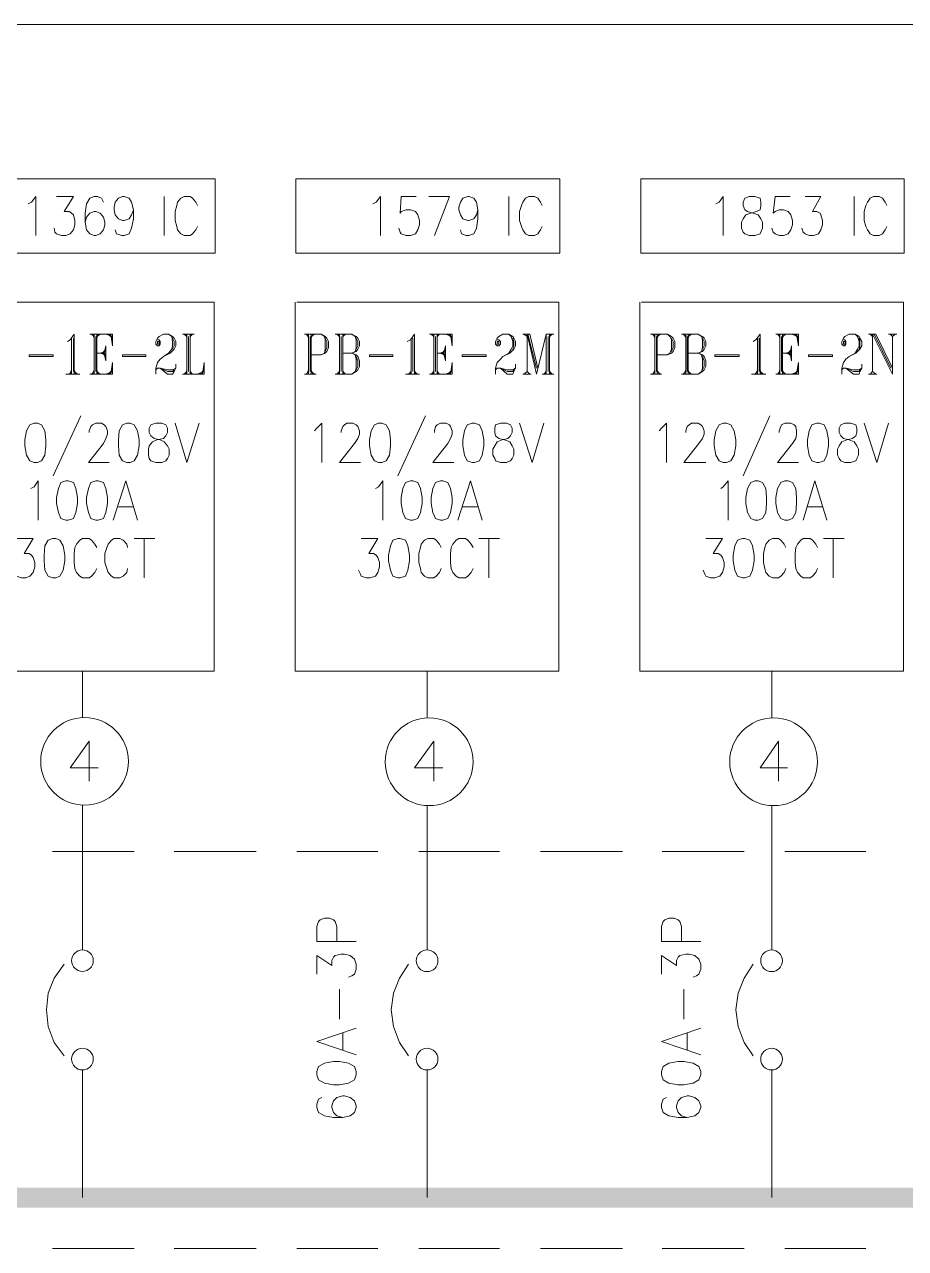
# Model space of a CAD drawing. Header units: inches. Extents: x 0.9 to 46, y 0.8 to 32.4.
# Drawn here: x 36.082 to 37.842, y 10.31 to 12.755 of the extents above; entities that cross this region are included whole.
import ezdxf

# ---------------------------------------------------------------- set-up
doc = ezdxf.new("R2010")
doc.units = ezdxf.units.IN
doc.header["$MEASUREMENT"] = 0
doc.layers.add('PDF_Geometry', color=7, linetype='Continuous')
doc.layers.add('PDF_Solid Fills', color=7, linetype='Continuous')

msp = doc.modelspace()

# ---------------------------------------------------------------- linework, layer by layer
at = {"layer": 'PDF_Geometry', "color": 8, "lineweight": 20, "true_color": 0x808080}
msp.add_lwpolyline([(41.7374, 12.7548), (2.7, 12.7548)], dxfattribs=at)
at = {"layer": 'PDF_Geometry', "lineweight": 9}
for points in [[(35.936, 12.4464), (36.4628, 12.4464), (36.4628, 12.2981), (35.936, 12.2981)], [(36.6242, 12.4464), (37.151, 12.4464), (37.151, 12.2981), (36.6242, 12.2981)], [(37.3128, 12.4464), (37.8392, 12.4464), (37.8392, 12.2981), (37.3128, 12.2981)], [(37.5294, 12.4114), (37.5211, 12.4081), (37.5176, 12.3998), (37.5176, 12.3931), (37.5211, 12.3848), (37.5259, 12.3815), (37.5377, 12.3781), (37.5476, 12.3748), (37.5527, 12.3664), (37.5559, 12.3598), (37.5559, 12.3481), (37.5527, 12.3398), (37.5511, 12.3364), (37.5409, 12.3331), (37.5294, 12.3331), (37.5211, 12.3364), (37.5176, 12.3398), (37.5144, 12.3481), (37.5144, 12.3598), (37.5176, 12.3664), (37.5227, 12.3748), (37.5326, 12.3781), (37.5444, 12.3815), (37.5511, 12.3848), (37.5527, 12.3931), (37.5527, 12.3998), (37.5511, 12.4081), (37.5409, 12.4114)], [(36.2442, 12.0831), (36.2411, 12.0981), (36.2442, 12.1131)], [(36.3476, 12.1164), (36.351, 12.1164), (36.351, 12.1215), (36.3476, 12.1215)], [(36.9226, 12.0831), (36.9194, 12.0981), (36.9226, 12.1131)], [(37.0259, 12.1164), (37.0293, 12.1164), (37.0293, 12.1215), (37.0259, 12.1215)], [(37.6143, 12.0831), (37.6111, 12.0981), (37.6143, 12.1131)], [(37.7176, 12.1164), (37.721, 12.1164), (37.721, 12.1215), (37.7176, 12.1215)], [(36.1393, 12.0915), (36.0911, 12.0915), (36.0911, 12.0948), (36.1393, 12.0948)], [(36.3243, 12.0915), (36.2777, 12.0915), (36.2777, 12.0948), (36.3243, 12.0948)], [(36.8176, 12.0915), (36.771, 12.0915), (36.771, 12.0948), (36.8176, 12.0948)], [(37.0042, 12.0915), (36.9561, 12.0915), (36.9561, 12.0948), (37.0042, 12.0948)], [(37.5093, 12.0915), (37.4611, 12.0915), (37.4611, 12.0948), (37.5093, 12.0948)], [(37.696, 12.0915), (37.6478, 12.0915), (37.6478, 12.0948), (37.696, 12.0948)], [(36.101, 11.9581), (36.0927, 11.9548), (36.086, 11.9431), (36.0828, 11.9248), (36.0828, 11.9131), (36.086, 11.8948), (36.0927, 11.8831), (36.101, 11.8798), (36.1077, 11.8798), (36.116, 11.8831), (36.1227, 11.8948), (36.1243, 11.9131), (36.1243, 11.9248), (36.1227, 11.9431), (36.116, 11.9548), (36.1077, 11.9581)], [(36.286, 11.9581), (36.2777, 11.9548), (36.271, 11.9431), (36.2694, 11.9248), (36.2694, 11.9131), (36.271, 11.8948), (36.2777, 11.8831), (36.286, 11.8798), (36.2927, 11.8798), (36.301, 11.8831), (36.3077, 11.8948), (36.3109, 11.9131), (36.3109, 11.9248), (36.3077, 11.9431), (36.301, 11.9548), (36.2927, 11.9581)], [(36.3444, 11.9581), (36.3342, 11.9548), (36.331, 11.9481), (36.331, 11.9398), (36.3342, 11.9331), (36.3409, 11.9281), (36.3527, 11.9248), (36.361, 11.9214), (36.3677, 11.9131), (36.3709, 11.9064), (36.3709, 11.8948), (36.3677, 11.8881), (36.3642, 11.8831), (36.3559, 11.8798), (36.3444, 11.8798), (36.3342, 11.8831), (36.331, 11.8881), (36.3294, 11.8948), (36.3294, 11.9064), (36.331, 11.9131), (36.3377, 11.9214), (36.346, 11.9248), (36.3594, 11.9281), (36.3642, 11.9331), (36.3677, 11.9398), (36.3677, 11.9481), (36.3642, 11.9548), (36.3559, 11.9581)], [(36.7892, 11.9581), (36.7809, 11.9548), (36.7742, 11.9431), (36.771, 11.9248), (36.771, 11.9131), (36.7742, 11.8948), (36.7809, 11.8831), (36.7892, 11.8798), (36.7959, 11.8798), (36.8042, 11.8831), (36.8109, 11.8948), (36.8128, 11.9131), (36.8128, 11.9248), (36.8109, 11.9431), (36.8042, 11.9548), (36.7959, 11.9581)], [(36.9758, 11.9581), (36.9659, 11.9548), (36.9608, 11.9431), (36.9577, 11.9248), (36.9577, 11.9131), (36.9608, 11.8948), (36.9659, 11.8831), (36.9758, 11.8798), (36.9809, 11.8798), (36.9908, 11.8831), (36.9959, 11.8948), (36.9994, 11.9131), (36.9994, 11.9248), (36.9959, 11.9431), (36.9908, 11.9548), (36.9809, 11.9581)], [(37.0326, 11.9581), (37.0227, 11.9548), (37.0211, 11.9481), (37.0211, 11.9398), (37.0227, 11.9331), (37.0294, 11.9281), (37.0409, 11.9248), (37.0511, 11.9214), (37.0559, 11.9131), (37.0594, 11.9064), (37.0594, 11.8948), (37.0559, 11.8881), (37.0527, 11.8831), (37.0444, 11.8798), (37.0326, 11.8798), (37.0227, 11.8831), (37.0211, 11.8881), (37.0176, 11.8948), (37.0176, 11.9064), (37.0211, 11.9131), (37.0259, 11.9214), (37.0361, 11.9248), (37.0476, 11.9281), (37.0527, 11.9331), (37.0559, 11.9398), (37.0559, 11.9481), (37.0527, 11.9548), (37.0444, 11.9581)], [(37.4777, 11.9581), (37.4694, 11.9548), (37.4627, 11.9431), (37.4592, 11.9248), (37.4592, 11.9131), (37.4627, 11.8948), (37.4694, 11.8831), (37.4777, 11.8798), (37.4844, 11.8798), (37.4927, 11.8831), (37.4994, 11.8948), (37.5026, 11.9131), (37.5026, 11.9248), (37.4994, 11.9431), (37.4927, 11.9548), (37.4844, 11.9581)], [(37.6644, 11.9581), (37.6545, 11.9548), (37.6494, 11.9431), (37.6459, 11.9248), (37.6459, 11.9131), (37.6494, 11.8948), (37.6545, 11.8831), (37.6644, 11.8798), (37.6692, 11.8798), (37.6794, 11.8831), (37.6845, 11.8948), (37.6877, 11.9131), (37.6877, 11.9248), (37.6845, 11.9431), (37.6794, 11.9548), (37.6692, 11.9581)], [(37.7208, 11.9581), (37.7125, 11.9548), (37.7094, 11.9481), (37.7094, 11.9398), (37.7125, 11.9331), (37.7176, 11.9281), (37.7295, 11.9248), (37.7393, 11.9214), (37.7444, 11.9131), (37.7476, 11.9064), (37.7476, 11.8948), (37.7444, 11.8881), (37.7425, 11.8831), (37.7326, 11.8798), (37.7208, 11.8798), (37.7125, 11.8831), (37.7094, 11.8881), (37.7058, 11.8948), (37.7058, 11.9064), (37.7094, 11.9131), (37.7145, 11.9214), (37.7243, 11.9248), (37.7358, 11.9281), (37.7425, 11.9331), (37.7444, 11.9398), (37.7444, 11.9481), (37.7425, 11.9548), (37.7326, 11.9581)], [(36.1645, 11.8431), (36.1543, 11.8398), (36.1495, 11.8281), (36.146, 11.8098), (36.146, 11.7981), (36.1495, 11.7798), (36.1543, 11.7681), (36.1645, 11.7648), (36.1693, 11.7648), (36.1795, 11.7681), (36.1843, 11.7798), (36.1878, 11.7981), (36.1878, 11.8098), (36.1843, 11.8281), (36.1795, 11.8398), (36.1693, 11.8431)], [(36.2245, 11.8431), (36.2143, 11.8398), (36.2095, 11.8281), (36.206, 11.8098), (36.206, 11.7981), (36.2095, 11.7798), (36.2143, 11.7681), (36.2245, 11.7648), (36.2292, 11.7648), (36.2395, 11.7681), (36.2442, 11.7798), (36.2478, 11.7981), (36.2478, 11.8098), (36.2442, 11.8281), (36.2395, 11.8398), (36.2292, 11.8431)], [(36.8527, 11.8431), (36.8428, 11.8398), (36.8377, 11.8281), (36.8342, 11.8098), (36.8342, 11.7981), (36.8377, 11.7798), (36.8428, 11.7681), (36.8527, 11.7648), (36.8578, 11.7648), (36.8677, 11.7681), (36.8728, 11.7798), (36.876, 11.7981), (36.876, 11.8098), (36.8728, 11.8281), (36.8677, 11.8398), (36.8578, 11.8431)], [(36.9127, 11.8431), (36.9028, 11.8398), (36.8977, 11.8281), (36.8945, 11.8098), (36.8945, 11.7981), (36.8977, 11.7798), (36.9028, 11.7681), (36.9127, 11.7648), (36.9178, 11.7648), (36.9277, 11.7681), (36.9328, 11.7798), (36.936, 11.7981), (36.936, 11.8098), (36.9328, 11.8281), (36.9277, 11.8398), (36.9178, 11.8431)], [(37.5409, 11.8431), (37.5326, 11.8398), (37.5259, 11.8281), (37.5227, 11.8098), (37.5227, 11.7981), (37.5259, 11.7798), (37.5326, 11.7681), (37.5409, 11.7648), (37.5476, 11.7648), (37.5559, 11.7681), (37.5626, 11.7798), (37.5642, 11.7981), (37.5642, 11.8098), (37.5626, 11.8281), (37.5559, 11.8398), (37.5476, 11.8431)], [(37.6009, 11.8431), (37.5926, 11.8398), (37.5859, 11.8281), (37.5827, 11.8098), (37.5827, 11.7981), (37.5859, 11.7798), (37.5926, 11.7681), (37.6009, 11.7648), (37.6076, 11.7648), (37.6159, 11.7681), (37.6226, 11.7798), (37.6242, 11.7981), (37.6242, 11.8098), (37.6226, 11.8281), (37.6159, 11.8398), (37.6076, 11.8431)], [(36.1377, 11.7281), (36.1294, 11.7248), (36.1227, 11.7131), (36.1211, 11.6948), (36.1211, 11.6831), (36.1227, 11.6648), (36.1294, 11.6531), (36.1377, 11.6498), (36.1444, 11.6498), (36.1527, 11.6531), (36.1594, 11.6648), (36.1626, 11.6831), (36.1626, 11.6948), (36.1594, 11.7131), (36.1527, 11.7248), (36.1444, 11.7281)], [(36.8278, 11.7281), (36.8176, 11.7248), (36.8128, 11.7131), (36.8093, 11.6948), (36.8093, 11.6831), (36.8128, 11.6648), (36.8176, 11.6531), (36.8278, 11.6498), (36.8326, 11.6498), (36.8428, 11.6531), (36.8476, 11.6648), (36.8511, 11.6831), (36.8511, 11.6948), (36.8476, 11.7131), (36.8428, 11.7248), (36.8326, 11.7281)], [(37.516, 11.7281), (37.5061, 11.7248), (37.501, 11.7131), (37.4975, 11.6948), (37.4975, 11.6831), (37.501, 11.6648), (37.5061, 11.6531), (37.516, 11.6498), (37.5211, 11.6498), (37.531, 11.6531), (37.5361, 11.6648), (37.5393, 11.6831), (37.5393, 11.6948), (37.5361, 11.7131), (37.531, 11.7248), (37.5211, 11.7281)], [(36.666, 10.6565), (36.6692, 10.6465), (36.681, 10.6398), (36.6992, 10.6365), (36.711, 10.6365), (36.7292, 10.6398), (36.741, 10.6465), (36.7442, 10.6565), (36.7442, 10.6631), (36.741, 10.6731), (36.7292, 10.6798), (36.711, 10.6831), (36.6992, 10.6831), (36.681, 10.6798), (36.6692, 10.6731), (36.666, 10.6631)], [(37.3542, 10.6565), (37.3578, 10.6465), (37.3692, 10.6398), (37.3877, 10.6365), (37.3992, 10.6365), (37.4177, 10.6398), (37.4292, 10.6465), (37.4327, 10.6565), (37.4327, 10.6631), (37.4292, 10.6731), (37.4177, 10.6798), (37.3992, 10.6831), (37.3877, 10.6831), (37.3692, 10.6798), (37.3578, 10.6731), (37.3542, 10.6631)]]:
    msp.add_lwpolyline(points, close=True, dxfattribs=at)
for points in [[(36.0895, 12.3965), (36.0959, 12.3998), (36.1045, 12.4114), (36.1045, 12.3331)], [(36.146, 12.4114), (36.1795, 12.4114), (36.161, 12.3815), (36.1709, 12.3815), (36.176, 12.3781), (36.1795, 12.3748), (36.1827, 12.3631), (36.1827, 12.3548), (36.1795, 12.3448), (36.1728, 12.3364), (36.1645, 12.3331), (36.1559, 12.3331), (36.146, 12.3364), (36.1428, 12.3398), (36.1409, 12.3481)], [(36.2395, 12.3998), (36.2359, 12.4081), (36.2276, 12.4114), (36.221, 12.4114), (36.2127, 12.4081), (36.206, 12.3965), (36.2028, 12.3781), (36.2028, 12.3598), (36.206, 12.3448), (36.2127, 12.3364), (36.221, 12.3331), (36.2245, 12.3331), (36.2328, 12.3364), (36.2395, 12.3448), (36.2426, 12.3548), (36.2426, 12.3598), (36.2395, 12.3698), (36.2328, 12.3781), (36.2245, 12.3815), (36.221, 12.3815), (36.2127, 12.3781), (36.206, 12.3698), (36.2028, 12.3598)], [(36.2994, 12.3848), (36.2959, 12.3748), (36.2911, 12.3664), (36.2809, 12.3631), (36.2777, 12.3631), (36.2694, 12.3664), (36.2627, 12.3748), (36.2612, 12.3848), (36.2612, 12.3898), (36.2627, 12.3998), (36.2694, 12.4081), (36.2777, 12.4114), (36.2809, 12.4114), (36.2911, 12.4081), (36.2959, 12.3998), (36.2994, 12.3848), (36.2994, 12.3664), (36.2959, 12.3481), (36.2911, 12.3364), (36.2809, 12.3331), (36.2761, 12.3331), (36.2659, 12.3364), (36.2627, 12.3448)], [(36.361, 12.4114), (36.361, 12.3331)], [(36.4277, 12.3931), (36.4242, 12.3998), (36.4178, 12.4081), (36.4127, 12.4114), (36.4009, 12.4114), (36.3942, 12.4081), (36.3878, 12.3998), (36.3859, 12.3931), (36.3827, 12.3815), (36.3827, 12.3631), (36.3859, 12.3514), (36.3878, 12.3448), (36.3942, 12.3364), (36.4009, 12.3331), (36.4127, 12.3331), (36.4178, 12.3364), (36.4242, 12.3448), (36.4277, 12.3514)], [(36.7777, 12.3965), (36.7844, 12.3998), (36.7927, 12.4114), (36.7927, 12.3331)], [(36.8642, 12.4114), (36.8342, 12.4114), (36.8326, 12.3781), (36.8342, 12.3815), (36.8444, 12.3848), (36.8527, 12.3848), (36.8626, 12.3815), (36.8677, 12.3748), (36.8709, 12.3631), (36.8709, 12.3548), (36.8677, 12.3448), (36.8626, 12.3364), (36.8527, 12.3331), (36.8444, 12.3331), (36.8342, 12.3364), (36.8326, 12.3398), (36.8294, 12.3481)], [(36.9009, 12.3331), (36.9309, 12.4114), (36.8894, 12.4114)], [(36.9876, 12.3848), (36.9845, 12.3748), (36.9793, 12.3664), (36.9695, 12.3631), (36.9675, 12.3631), (36.9577, 12.3664), (36.9525, 12.3748), (36.9494, 12.3848), (36.9494, 12.3898), (36.9525, 12.3998), (36.9577, 12.4081), (36.9675, 12.4114), (36.9695, 12.4114), (36.9793, 12.4081), (36.9845, 12.3998), (36.9876, 12.3848), (36.9876, 12.3664), (36.9845, 12.3481), (36.9793, 12.3364), (36.9695, 12.3331), (36.9644, 12.3331), (36.9545, 12.3364), (36.9525, 12.3448)], [(37.0492, 12.4114), (37.0492, 12.3331)], [(37.1159, 12.3931), (37.1127, 12.3998), (37.1076, 12.4081), (37.1009, 12.4114), (37.0894, 12.4114), (37.0827, 12.4081), (37.0776, 12.3998), (37.0744, 12.3931), (37.0709, 12.3815), (37.0709, 12.3631), (37.0744, 12.3514), (37.0776, 12.3448), (37.0827, 12.3364), (37.0894, 12.3331), (37.1009, 12.3331), (37.1076, 12.3364), (37.1127, 12.3448), (37.1159, 12.3514)], [(37.4627, 12.3965), (37.4694, 12.3998), (37.4777, 12.4114), (37.4777, 12.3331)], [(37.6111, 12.4114), (37.5811, 12.4114), (37.5776, 12.3781), (37.5811, 12.3815), (37.5894, 12.3848), (37.5977, 12.3848), (37.6076, 12.3815), (37.6127, 12.3748), (37.6159, 12.3631), (37.6159, 12.3548), (37.6127, 12.3448), (37.6076, 12.3364), (37.5977, 12.3331), (37.5894, 12.3331), (37.5811, 12.3364), (37.5776, 12.3398), (37.5744, 12.3481)], [(37.6411, 12.4114), (37.6727, 12.4114), (37.6561, 12.3815), (37.6644, 12.3815), (37.6711, 12.3781), (37.6727, 12.3748), (37.6759, 12.3631), (37.6759, 12.3548), (37.6727, 12.3448), (37.6676, 12.3364), (37.6577, 12.3331), (37.6494, 12.3331), (37.6411, 12.3364), (37.6376, 12.3398), (37.6344, 12.3481)], [(37.7393, 12.4114), (37.7393, 12.3331)], [(37.8044, 12.3931), (37.8009, 12.3998), (37.7958, 12.4081), (37.7894, 12.4114), (37.7776, 12.4114), (37.7709, 12.4081), (37.7658, 12.3998), (37.7626, 12.3931), (37.7594, 12.3815), (37.7594, 12.3631), (37.7626, 12.3514), (37.7658, 12.3448), (37.7709, 12.3364), (37.7776, 12.3331), (37.7894, 12.3331), (37.7958, 12.3364), (37.8009, 12.3448), (37.8044, 12.3514)], [(35.9325, 12.1998), (35.9325, 11.4631), (36.4609, 11.4631), (36.4609, 12.1998), (35.9376, 12.1998)], [(36.6226, 12.1998), (36.6226, 11.4631), (37.1494, 11.4631), (37.1494, 12.1998), (36.6262, 12.1998)], [(37.3108, 12.1998), (37.3108, 11.4631), (37.8376, 11.4631), (37.8376, 12.1998), (37.3144, 12.1998)], [(36.1811, 12.0564), (36.1811, 12.1365), (36.1728, 12.1248), (36.1677, 12.1215)], [(36.176, 12.1281), (36.176, 12.0564)], [(36.1795, 12.1281), (36.1795, 12.0614)], [(36.2127, 12.1365), (36.2576, 12.1365), (36.2576, 12.1131), (36.2545, 12.1365)], [(36.2158, 12.1365), (36.221, 12.1314)], [(36.2178, 12.1365), (36.221, 12.1281)], [(36.221, 12.1365), (36.221, 12.0564)], [(36.2245, 12.1314), (36.2245, 12.0614)], [(36.2261, 12.1365), (36.2261, 12.0564)], [(36.2292, 12.1365), (36.2261, 12.1281)], [(36.2328, 12.1365), (36.2261, 12.1314)], [(36.2442, 12.1365), (36.2576, 12.1314)], [(36.2493, 12.1365), (36.2576, 12.1281)], [(36.2525, 12.1365), (36.2576, 12.1248)], [(36.3476, 12.1248), (36.3511, 12.1248), (36.3527, 12.1215), (36.3527, 12.1164), (36.3511, 12.1131), (36.3476, 12.1131), (36.3444, 12.1164), (36.3444, 12.1215), (36.3476, 12.1281), (36.3511, 12.1314), (36.3594, 12.1365), (36.3693, 12.1365), (36.3776, 12.1314), (36.3811, 12.1281), (36.3843, 12.1215), (36.3843, 12.1131), (36.3811, 12.1065), (36.3728, 12.0981), (36.3594, 12.0915), (36.3527, 12.0865), (36.3476, 12.0798), (36.3444, 12.0681), (36.3444, 12.0564)], [(36.3693, 12.1365), (36.376, 12.1314), (36.3776, 12.1215), (36.3776, 12.1131), (36.376, 12.1065), (36.3693, 12.0981), (36.3594, 12.0915)], [(36.3776, 12.1281), (36.3811, 12.1215), (36.3811, 12.1131), (36.3776, 12.1065)], [(36.3977, 12.1365), (36.421, 12.1365)], [(36.4009, 12.1365), (36.406, 12.1314)], [(36.4044, 12.1365), (36.406, 12.1281)], [(36.406, 12.1365), (36.406, 12.0564)], [(36.4092, 12.1314), (36.4092, 12.0614)], [(36.4127, 12.1365), (36.4127, 12.0564)], [(36.4143, 12.1365), (36.4127, 12.1281)], [(36.4178, 12.1365), (36.4127, 12.1314)], [(36.6411, 12.1365), (36.6743, 12.1365), (36.6826, 12.1314), (36.6861, 12.1281), (36.6893, 12.1215), (36.6893, 12.1098), (36.6861, 12.1015), (36.6826, 12.0981), (36.6743, 12.0948), (36.6542, 12.0948)], [(36.6443, 12.1365), (36.6494, 12.1314)], [(36.6459, 12.1365), (36.6494, 12.1281)], [(36.6494, 12.1365), (36.6494, 12.0564)], [(36.6526, 12.1314), (36.6526, 12.0614)], [(36.6542, 12.1365), (36.6542, 12.0564)], [(36.6577, 12.1365), (36.6542, 12.1281)], [(36.6609, 12.1365), (36.6542, 12.1314)], [(36.6743, 12.1365), (36.681, 12.1314), (36.6826, 12.1248), (36.6826, 12.1065), (36.681, 12.0981), (36.6743, 12.0948)], [(36.6826, 12.1281), (36.6861, 12.1215), (36.6861, 12.1098), (36.6826, 12.1015)], [(36.7027, 12.1365), (36.7359, 12.1365), (36.7442, 12.1314), (36.7477, 12.1281), (36.7509, 12.1215), (36.7509, 12.1131), (36.7477, 12.1065), (36.7442, 12.1015), (36.7359, 12.0981), (36.7442, 12.0948), (36.7477, 12.0915), (36.7509, 12.0831), (36.7509, 12.0715), (36.7477, 12.0648), (36.7442, 12.0614), (36.7359, 12.0564), (36.7027, 12.0564)], [(36.7059, 12.1365), (36.711, 12.1314)], [(36.7094, 12.1365), (36.711, 12.1281)], [(36.711, 12.1365), (36.711, 12.0564)], [(36.7142, 12.1314), (36.7142, 12.0614)], [(36.7177, 12.1365), (36.7177, 12.0564)], [(36.7359, 12.1365), (36.7426, 12.1314), (36.7442, 12.1248), (36.7442, 12.1098), (36.7426, 12.1015), (36.7359, 12.0981), (36.7177, 12.0981)], [(36.7193, 12.1365), (36.7177, 12.1281)], [(36.7228, 12.1365), (36.7177, 12.1314)], [(36.7442, 12.1281), (36.7477, 12.1215), (36.7477, 12.1131), (36.7442, 12.1065)], [(36.861, 12.0564), (36.861, 12.1365), (36.8527, 12.1248), (36.846, 12.1215)], [(36.8543, 12.1281), (36.8543, 12.0564)], [(36.8578, 12.1281), (36.8578, 12.0614)], [(36.891, 12.1365), (36.936, 12.1365), (36.936, 12.1131), (36.9328, 12.1365)], [(36.8945, 12.1365), (36.8993, 12.1314)], [(36.8977, 12.1365), (36.8993, 12.1281)], [(36.8993, 12.1365), (36.8993, 12.0564)], [(36.9028, 12.1314), (36.9028, 12.0614)], [(36.906, 12.1365), (36.906, 12.0564)], [(36.9076, 12.1365), (36.906, 12.1281)], [(36.9111, 12.1365), (36.906, 12.1314)], [(36.9226, 12.1365), (36.936, 12.1314)], [(36.9277, 12.1365), (36.936, 12.1281)], [(36.9309, 12.1365), (36.936, 12.1248)], [(37.0259, 12.1248), (37.0294, 12.1248), (37.0326, 12.1215), (37.0326, 12.1164), (37.0294, 12.1131), (37.0259, 12.1131), (37.0227, 12.1164), (37.0227, 12.1215), (37.0259, 12.1281), (37.0294, 12.1314), (37.0377, 12.1365), (37.0492, 12.1365), (37.0575, 12.1314), (37.0594, 12.1281), (37.0626, 12.1215), (37.0626, 12.1131), (37.0594, 12.1065), (37.0511, 12.0981), (37.0377, 12.0915), (37.0326, 12.0865), (37.0259, 12.0798), (37.0227, 12.0681), (37.0227, 12.0564)], [(37.0492, 12.1365), (37.0543, 12.1314), (37.0575, 12.1215), (37.0575, 12.1131), (37.0543, 12.1065), (37.0492, 12.0981), (37.0377, 12.0915)], [(37.0575, 12.1281), (37.0594, 12.1215), (37.0594, 12.1131), (37.0575, 12.1065)], [(37.0776, 12.1365), (37.091, 12.1365), (37.1076, 12.0681)], [(37.0792, 12.1365), (37.0859, 12.1314)], [(37.0859, 12.0614), (37.0859, 12.1365), (37.1044, 12.0564), (37.1242, 12.1365), (37.1242, 12.0564)], [(37.0875, 12.1365), (37.1044, 12.0681)], [(37.1242, 12.1365), (37.1392, 12.1365)], [(37.1277, 12.1314), (37.1277, 12.0614)], [(37.1309, 12.1365), (37.1309, 12.0564)], [(37.1328, 12.1365), (37.1309, 12.1281)], [(37.136, 12.1365), (37.1309, 12.1314)], [(37.3325, 12.1365), (37.366, 12.1365), (37.3743, 12.1314), (37.3775, 12.1281), (37.381, 12.1215), (37.381, 12.1098), (37.3775, 12.1015), (37.3743, 12.0981), (37.366, 12.0948), (37.3459, 12.0948)], [(37.3361, 12.1365), (37.3408, 12.1314)], [(37.3377, 12.1365), (37.3408, 12.1281)], [(37.3408, 12.1365), (37.3408, 12.0564)], [(37.3443, 12.1314), (37.3443, 12.0614)], [(37.3459, 12.1365), (37.3459, 12.0564)], [(37.3495, 12.1365), (37.3459, 12.1281)], [(37.3526, 12.1365), (37.3459, 12.1314)], [(37.366, 12.1365), (37.3708, 12.1314), (37.3743, 12.1248), (37.3743, 12.1065), (37.3708, 12.0981), (37.366, 12.0948)], [(37.3743, 12.1281), (37.3775, 12.1215), (37.3775, 12.1098), (37.3743, 12.1015)], [(37.3944, 12.1365), (37.4276, 12.1365), (37.4359, 12.1314), (37.4394, 12.1281), (37.4426, 12.1215), (37.4426, 12.1131), (37.4394, 12.1065), (37.4359, 12.1015), (37.4276, 12.0981), (37.4359, 12.0948), (37.4394, 12.0915), (37.4426, 12.0831), (37.4426, 12.0715), (37.4394, 12.0648), (37.4359, 12.0614), (37.4276, 12.0564), (37.3944, 12.0564)], [(37.3976, 12.1365), (37.4027, 12.1314)], [(37.3992, 12.1365), (37.4027, 12.1281)], [(37.4027, 12.1365), (37.4027, 12.0564)], [(37.4059, 12.1314), (37.4059, 12.0614)], [(37.4075, 12.1365), (37.4075, 12.0564)], [(37.4276, 12.1365), (37.4343, 12.1314), (37.4359, 12.1248), (37.4359, 12.1098), (37.4343, 12.1015), (37.4276, 12.0981), (37.4075, 12.0981)], [(37.411, 12.1365), (37.4075, 12.1281)], [(37.4142, 12.1365), (37.4075, 12.1314)], [(37.4359, 12.1281), (37.4394, 12.1215), (37.4394, 12.1131), (37.4359, 12.1065)], [(37.5511, 12.0564), (37.5511, 12.1365), (37.5428, 12.1248), (37.5377, 12.1215)], [(37.546, 12.1281), (37.546, 12.0564)], [(37.5492, 12.1281), (37.5492, 12.0614)], [(37.5827, 12.1365), (37.6277, 12.1365), (37.6277, 12.1131), (37.6242, 12.1365)], [(37.5859, 12.1365), (37.591, 12.1314)], [(37.5878, 12.1365), (37.591, 12.1281)], [(37.591, 12.1365), (37.591, 12.0564)], [(37.5942, 12.1314), (37.5942, 12.0614)], [(37.5961, 12.1365), (37.5961, 12.0564)], [(37.5993, 12.1365), (37.5961, 12.1281)], [(37.6028, 12.1365), (37.5961, 12.1314)], [(37.6143, 12.1365), (37.6277, 12.1314)], [(37.6194, 12.1365), (37.6277, 12.1281)], [(37.6226, 12.1365), (37.6277, 12.1248)], [(37.7176, 12.1248), (37.7208, 12.1248), (37.7228, 12.1215), (37.7228, 12.1164), (37.7208, 12.1131), (37.7176, 12.1131), (37.7145, 12.1164), (37.7145, 12.1215), (37.7176, 12.1281), (37.7208, 12.1314), (37.7295, 12.1365), (37.7409, 12.1365), (37.7492, 12.1314), (37.7508, 12.1281), (37.7543, 12.1215), (37.7543, 12.1131), (37.7508, 12.1065), (37.7425, 12.0981), (37.7295, 12.0915), (37.7228, 12.0865), (37.7176, 12.0798), (37.7145, 12.0681), (37.7145, 12.0564)], [(37.7409, 12.1365), (37.746, 12.1314), (37.7492, 12.1215), (37.7492, 12.1131), (37.746, 12.1065), (37.7409, 12.0981), (37.7295, 12.0915)], [(37.7492, 12.1281), (37.7508, 12.1215), (37.7508, 12.1131), (37.7492, 12.1065)], [(37.7677, 12.1365), (37.7827, 12.1365), (37.8159, 12.0681)], [(37.7709, 12.1365), (37.776, 12.1314)], [(37.776, 12.0614), (37.776, 12.1365), (37.8159, 12.0564), (37.8159, 12.1314)], [(37.7792, 12.1365), (37.8127, 12.0681)], [(37.8076, 12.1365), (37.8242, 12.1365)], [(37.8111, 12.1365), (37.8159, 12.1314), (37.821, 12.1365)], [(36.2442, 12.1065), (36.2375, 12.0981), (36.2442, 12.0915)], [(36.9226, 12.1065), (36.9159, 12.0981), (36.9226, 12.0915)], [(37.6143, 12.1065), (37.6076, 12.0981), (37.6143, 12.0915)], [(36.2127, 12.0564), (36.2576, 12.0564), (36.2576, 12.0798), (36.2545, 12.0564)], [(36.2261, 12.0981), (36.2442, 12.0981)], [(36.2442, 12.1015), (36.2328, 12.0981), (36.2442, 12.0948)], [(36.3977, 12.0564), (36.4411, 12.0564), (36.4411, 12.0798), (36.4376, 12.0564)], [(36.7359, 12.0981), (36.7426, 12.0948), (36.7442, 12.0865), (36.7442, 12.0681), (36.7426, 12.0614), (36.7359, 12.0564)], [(36.7442, 12.0915), (36.7477, 12.0831), (36.7477, 12.0715), (36.7442, 12.0648)], [(36.891, 12.0564), (36.936, 12.0564), (36.936, 12.0798), (36.9328, 12.0564)], [(36.906, 12.0981), (36.9226, 12.0981)], [(36.9226, 12.1015), (36.9111, 12.0981), (36.9226, 12.0948)], [(37.4276, 12.0981), (37.4343, 12.0948), (37.4359, 12.0865), (37.4359, 12.0681), (37.4343, 12.0614), (37.4276, 12.0564)], [(37.4359, 12.0915), (37.4394, 12.0831), (37.4394, 12.0715), (37.4359, 12.0648)], [(37.5827, 12.0564), (37.6277, 12.0564), (37.6277, 12.0798), (37.6242, 12.0564)], [(37.5961, 12.0981), (37.6143, 12.0981)], [(37.6143, 12.1015), (37.6028, 12.0981), (37.6143, 12.0948)], [(36.1645, 12.0564), (36.1926, 12.0564)], [(36.176, 12.0614), (36.1709, 12.0564)], [(36.176, 12.0648), (36.1728, 12.0564)], [(36.1811, 12.0648), (36.1843, 12.0564)], [(36.1811, 12.0614), (36.1878, 12.0564)], [(36.221, 12.0614), (36.2158, 12.0564)], [(36.221, 12.0648), (36.2178, 12.0564)], [(36.2261, 12.0648), (36.2292, 12.0564)], [(36.2261, 12.0614), (36.2328, 12.0564)], [(36.2442, 12.0564), (36.2576, 12.0614)], [(36.2493, 12.0564), (36.2576, 12.0648)], [(36.2525, 12.0564), (36.2576, 12.0681)], [(36.3444, 12.0648), (36.3476, 12.0681), (36.3527, 12.0681), (36.3677, 12.0648), (36.3776, 12.0648), (36.3843, 12.0681)], [(36.3843, 12.0764), (36.3843, 12.0681), (36.3811, 12.0614), (36.3776, 12.0564), (36.3677, 12.0564), (36.3527, 12.0681), (36.3677, 12.0614), (36.3776, 12.0614), (36.3811, 12.0648)], [(36.406, 12.0614), (36.4009, 12.0564)], [(36.406, 12.0648), (36.4044, 12.0564)], [(36.4127, 12.0648), (36.4143, 12.0564)], [(36.4127, 12.0614), (36.4178, 12.0564)], [(36.4261, 12.0564), (36.4411, 12.0614)], [(36.4328, 12.0564), (36.4411, 12.0648)], [(36.4344, 12.0564), (36.4411, 12.0681)], [(36.6411, 12.0564), (36.6644, 12.0564)], [(36.6494, 12.0614), (36.6443, 12.0564)], [(36.6494, 12.0648), (36.6459, 12.0564)], [(36.6542, 12.0648), (36.6577, 12.0564)], [(36.6542, 12.0614), (36.6609, 12.0564)], [(36.711, 12.0614), (36.7059, 12.0564)], [(36.711, 12.0648), (36.7094, 12.0564)], [(36.7177, 12.0648), (36.7193, 12.0564)], [(36.7177, 12.0614), (36.7228, 12.0564)], [(36.8428, 12.0564), (36.8709, 12.0564)], [(36.8543, 12.0614), (36.8492, 12.0564)], [(36.8543, 12.0648), (36.8527, 12.0564)], [(36.861, 12.0648), (36.8626, 12.0564)], [(36.861, 12.0614), (36.8661, 12.0564)], [(36.8993, 12.0614), (36.8945, 12.0564)], [(36.8993, 12.0648), (36.8977, 12.0564)], [(36.906, 12.0648), (36.9076, 12.0564)], [(36.906, 12.0614), (36.9111, 12.0564)], [(36.9226, 12.0564), (36.936, 12.0614)], [(36.9277, 12.0564), (36.936, 12.0648)], [(36.9309, 12.0564), (36.936, 12.0681)], [(37.0227, 12.0648), (37.0259, 12.0681), (37.0326, 12.0681), (37.046, 12.0648), (37.0575, 12.0648), (37.0626, 12.0681)], [(37.0626, 12.0764), (37.0626, 12.0681), (37.0594, 12.0614), (37.0575, 12.0564), (37.046, 12.0564), (37.0326, 12.0681), (37.046, 12.0614), (37.0575, 12.0614), (37.0594, 12.0648)], [(37.0776, 12.0564), (37.0942, 12.0564)], [(37.0792, 12.0564), (37.0859, 12.0614), (37.091, 12.0564)], [(37.1159, 12.0564), (37.1392, 12.0564)], [(37.1242, 12.0614), (37.1194, 12.0564)], [(37.1242, 12.0648), (37.1226, 12.0564)], [(37.1309, 12.0648), (37.1328, 12.0564)], [(37.1309, 12.0614), (37.136, 12.0564)], [(37.3325, 12.0564), (37.3542, 12.0564)], [(37.3408, 12.0614), (37.3361, 12.0564)], [(37.3408, 12.0648), (37.3377, 12.0564)], [(37.3459, 12.0648), (37.3495, 12.0564)], [(37.3459, 12.0614), (37.3526, 12.0564)], [(37.4027, 12.0614), (37.3976, 12.0564)], [(37.4027, 12.0648), (37.3992, 12.0564)], [(37.4075, 12.0648), (37.411, 12.0564)], [(37.4075, 12.0614), (37.4142, 12.0564)], [(37.5342, 12.0564), (37.5626, 12.0564)], [(37.546, 12.0614), (37.5409, 12.0564)], [(37.546, 12.0648), (37.5428, 12.0564)], [(37.5511, 12.0648), (37.5543, 12.0564)], [(37.5511, 12.0614), (37.5578, 12.0564)], [(37.591, 12.0614), (37.5859, 12.0564)], [(37.591, 12.0648), (37.5878, 12.0564)], [(37.5961, 12.0648), (37.5993, 12.0564)], [(37.5961, 12.0614), (37.6028, 12.0564)], [(37.6143, 12.0564), (37.6277, 12.0614)], [(37.6194, 12.0564), (37.6277, 12.0648)], [(37.6226, 12.0564), (37.6277, 12.0681)], [(37.7145, 12.0648), (37.7176, 12.0681), (37.7228, 12.0681), (37.7377, 12.0648), (37.7492, 12.0648), (37.7543, 12.0681)], [(37.7543, 12.0764), (37.7543, 12.0681), (37.7508, 12.0614), (37.7492, 12.0564), (37.7377, 12.0564), (37.7228, 12.0681), (37.7377, 12.0614), (37.7492, 12.0614), (37.7508, 12.0648)], [(37.7677, 12.0564), (37.7843, 12.0564)], [(37.7709, 12.0564), (37.776, 12.0614), (37.7827, 12.0564)], [(36.1945, 11.9731), (36.1393, 11.8531)], [(36.2111, 11.9398), (36.2111, 11.9431), (36.2143, 11.9515), (36.2178, 11.9548), (36.2245, 11.9581), (36.2359, 11.9581), (36.2411, 11.9548), (36.2442, 11.9515), (36.2478, 11.9431), (36.2478, 11.9364), (36.2442, 11.9281), (36.2395, 11.9181), (36.2095, 11.8798), (36.2509, 11.8798)], [(36.3827, 11.9581), (36.406, 11.8798), (36.4309, 11.9581)], [(36.6609, 11.9431), (36.666, 11.9481), (36.6759, 11.9581), (36.6759, 11.8798)], [(36.7142, 11.9398), (36.7142, 11.9431), (36.7177, 11.9515), (36.7209, 11.9548), (36.726, 11.9581), (36.7375, 11.9581), (36.7442, 11.9548), (36.7477, 11.9515), (36.7509, 11.9431), (36.7509, 11.9364), (36.7477, 11.9281), (36.741, 11.9181), (36.711, 11.8798), (36.7528, 11.8798)], [(36.8827, 11.9731), (36.8278, 11.8531)], [(36.9009, 11.9398), (36.9009, 11.9431), (36.9028, 11.9515), (36.906, 11.9548), (36.9127, 11.9581), (36.9245, 11.9581), (36.9309, 11.9548), (36.9328, 11.9515), (36.936, 11.9431), (36.936, 11.9364), (36.9328, 11.9281), (36.9277, 11.9181), (36.8977, 11.8798), (36.9395, 11.8798)], [(37.0709, 11.9581), (37.0961, 11.8798), (37.1194, 11.9581)], [(37.3495, 11.9431), (37.3542, 11.9481), (37.3645, 11.9581), (37.3645, 11.8798)], [(37.4027, 11.9398), (37.4027, 11.9431), (37.4059, 11.9515), (37.4094, 11.9548), (37.4142, 11.9581), (37.4276, 11.9581), (37.4327, 11.9548), (37.4359, 11.9515), (37.4394, 11.9431), (37.4394, 11.9364), (37.4359, 11.9281), (37.4292, 11.9181), (37.3992, 11.8798), (37.4426, 11.8798)], [(37.5709, 11.9731), (37.5176, 11.8531)], [(37.5894, 11.9398), (37.5894, 11.9431), (37.5926, 11.9515), (37.5942, 11.9548), (37.6009, 11.9581), (37.6127, 11.9581), (37.6194, 11.9548), (37.6226, 11.9515), (37.6242, 11.9431), (37.6242, 11.9364), (37.6226, 11.9281), (37.6159, 11.9181), (37.5859, 11.8798), (37.6277, 11.8798)], [(37.7594, 11.9581), (37.7843, 11.8798), (37.8076, 11.9581)], [(36.0943, 11.8281), (36.101, 11.8314), (36.1093, 11.8431), (36.1093, 11.7648)], [(36.2592, 11.7648), (36.2844, 11.8431), (36.3077, 11.7648)], [(36.7828, 11.8281), (36.7892, 11.8314), (36.7978, 11.8431), (36.7978, 11.7648)], [(36.9478, 11.7648), (36.9726, 11.8431), (36.9959, 11.7648)], [(37.4726, 11.8281), (37.4777, 11.8314), (37.4876, 11.8431), (37.4876, 11.7648)], [(37.6376, 11.7648), (37.6609, 11.8431), (37.6845, 11.7648)], [(36.2694, 11.7915), (36.2994, 11.7915)], [(36.9577, 11.7915), (36.9876, 11.7915)], [(37.6459, 11.7915), (37.6759, 11.7915)], [(36.0659, 11.7281), (36.0994, 11.7281), (36.0809, 11.6981), (36.0911, 11.6981), (36.0959, 11.6948), (36.0994, 11.6898), (36.1026, 11.6798), (36.1026, 11.6715), (36.0994, 11.6598), (36.0927, 11.6531), (36.0844, 11.6498), (36.0761, 11.6498), (36.0659, 11.6531), (36.0627, 11.6565), (36.0611, 11.6648)], [(36.2261, 11.7098), (36.2225, 11.7164), (36.2158, 11.7248), (36.2111, 11.7281), (36.1977, 11.7281), (36.1926, 11.7248), (36.1859, 11.7164), (36.1827, 11.7098), (36.1811, 11.6981), (36.1811, 11.6798), (36.1827, 11.6681), (36.1859, 11.6598), (36.1926, 11.6531), (36.1977, 11.6498), (36.2111, 11.6498), (36.2158, 11.6531), (36.2225, 11.6598), (36.2261, 11.6681)], [(36.2876, 11.7098), (36.286, 11.7164), (36.2793, 11.7248), (36.2726, 11.7281), (36.2612, 11.7281), (36.256, 11.7248), (36.2493, 11.7164), (36.2462, 11.7098), (36.2426, 11.6981), (36.2426, 11.6798), (36.2462, 11.6681), (36.2493, 11.6598), (36.256, 11.6531), (36.2612, 11.6498), (36.2726, 11.6498), (36.2793, 11.6531), (36.286, 11.6598), (36.2876, 11.6681)], [(36.301, 11.7281), (36.3425, 11.7281)], [(36.3211, 11.7281), (36.3211, 11.6498)], [(36.7544, 11.7281), (36.7876, 11.7281), (36.7694, 11.6981), (36.7793, 11.6981), (36.7844, 11.6948), (36.7876, 11.6898), (36.7911, 11.6798), (36.7911, 11.6715), (36.7876, 11.6598), (36.7828, 11.6531), (36.7726, 11.6498), (36.7643, 11.6498), (36.7544, 11.6531), (36.7528, 11.6565), (36.7493, 11.6648)], [(36.9143, 11.7098), (36.9111, 11.7164), (36.9044, 11.7248), (36.8993, 11.7281), (36.8878, 11.7281), (36.8811, 11.7248), (36.8744, 11.7164), (36.8728, 11.7098), (36.8693, 11.6981), (36.8693, 11.6798), (36.8728, 11.6681), (36.8744, 11.6598), (36.8811, 11.6531), (36.8878, 11.6498), (36.8993, 11.6498), (36.9044, 11.6531), (36.9111, 11.6598), (36.9143, 11.6681)], [(36.9778, 11.7098), (36.9742, 11.7164), (36.9675, 11.7248), (36.9628, 11.7281), (36.9494, 11.7281), (36.9443, 11.7248), (36.9376, 11.7164), (36.9344, 11.7098), (36.9328, 11.6981), (36.9328, 11.6798), (36.9344, 11.6681), (36.9376, 11.6598), (36.9443, 11.6531), (36.9494, 11.6498), (36.9628, 11.6498), (36.9675, 11.6531), (36.9742, 11.6598), (36.9778, 11.6681)], [(36.9892, 11.7281), (37.031, 11.7281)], [(37.0093, 11.7281), (37.0093, 11.6498)], [(37.4426, 11.7281), (37.4761, 11.7281), (37.4576, 11.6981), (37.4675, 11.6981), (37.4726, 11.6948), (37.4761, 11.6898), (37.4793, 11.6798), (37.4793, 11.6715), (37.4761, 11.6598), (37.471, 11.6531), (37.4611, 11.6498), (37.4525, 11.6498), (37.4426, 11.6531), (37.441, 11.6565), (37.4375, 11.6648)], [(37.6028, 11.7098), (37.5993, 11.7164), (37.5926, 11.7248), (37.5878, 11.7281), (37.576, 11.7281), (37.5693, 11.7248), (37.5626, 11.7164), (37.561, 11.7098), (37.5578, 11.6981), (37.5578, 11.6798), (37.561, 11.6681), (37.5626, 11.6598), (37.5693, 11.6531), (37.576, 11.6498), (37.5878, 11.6498), (37.5926, 11.6531), (37.5993, 11.6598), (37.6028, 11.6681)], [(37.666, 11.7098), (37.6628, 11.7164), (37.6561, 11.7248), (37.651, 11.7281), (37.6376, 11.7281), (37.6328, 11.7248), (37.6261, 11.7164), (37.6226, 11.7098), (37.621, 11.6981), (37.621, 11.6798), (37.6226, 11.6681), (37.6261, 11.6598), (37.6328, 11.6531), (37.6376, 11.6498), (37.651, 11.6498), (37.6561, 11.6531), (37.6628, 11.6598), (37.666, 11.6681)], [(37.6778, 11.7281), (37.7192, 11.7281)], [(37.6975, 11.7281), (37.6975, 11.6498)], [(36.1977, 11.3698), (36.1977, 11.4631)], [(36.8859, 11.3698), (36.8859, 11.4631)], [(37.5744, 11.3698), (37.5744, 11.4631)], [(36.2111, 11.2431), (36.2111, 11.3231), (36.1728, 11.2698), (36.2292, 11.2698)], [(36.8993, 11.2431), (36.8993, 11.3231), (36.861, 11.2698), (36.9178, 11.2698)], [(37.5878, 11.2431), (37.5878, 11.3231), (37.5511, 11.2698), (37.606, 11.2698)], [(36.1977, 10.9065), (36.1977, 11.1948)], [(36.8859, 10.9065), (36.8859, 11.1948)], [(37.5744, 10.9065), (37.5744, 11.1948)], [(36.1377, 11.1031), (36.301, 11.1031)], [(36.3811, 11.1031), (36.5445, 11.1031)], [(36.6262, 11.1031), (36.7876, 11.1031)], [(36.8693, 11.1031), (37.031, 11.1031)], [(37.1127, 11.1031), (37.2761, 11.1031)], [(37.3558, 11.1031), (37.5192, 11.1031)], [(37.6009, 11.1031), (37.7626, 11.1031)], [(36.7442, 10.9231), (36.666, 10.9231), (36.666, 10.9531), (36.6692, 10.9632), (36.6727, 10.9665), (36.681, 10.9698), (36.6909, 10.9698), (36.6992, 10.9665), (36.7027, 10.9632), (36.7059, 10.9531), (36.7059, 10.9231)], [(37.4327, 10.9231), (37.3542, 10.9231), (37.3542, 10.9531), (37.3578, 10.9632), (37.3609, 10.9665), (37.3692, 10.9698), (37.3794, 10.9698), (37.3877, 10.9665), (37.3909, 10.9632), (37.3944, 10.9531), (37.3944, 10.9231)], [(36.666, 10.8581), (36.666, 10.8948), (36.696, 10.8748), (36.696, 10.8848), (36.6992, 10.8915), (36.7027, 10.8948), (36.7142, 10.8981), (36.7209, 10.8981), (36.7327, 10.8948), (36.741, 10.8881), (36.7442, 10.8781), (36.7442, 10.8681), (36.741, 10.8581), (36.7359, 10.8548), (36.7292, 10.8515)], [(37.3542, 10.8581), (37.3542, 10.8948), (37.3842, 10.8748), (37.3842, 10.8848), (37.3877, 10.8915), (37.3909, 10.8948), (37.4027, 10.8981), (37.4094, 10.8981), (37.4209, 10.8948), (37.4292, 10.8881), (37.4327, 10.8781), (37.4327, 10.8681), (37.4292, 10.8581), (37.4244, 10.8548), (37.4177, 10.8515)], [(36.161, 10.8781), (36.1409, 10.8498), (36.1294, 10.8198), (36.1259, 10.7865), (36.1294, 10.7531), (36.1409, 10.7215), (36.161, 10.6948)], [(36.8492, 10.8781), (36.831, 10.8498), (36.8192, 10.8198), (36.8144, 10.7865), (36.8192, 10.7531), (36.831, 10.7215), (36.8492, 10.6948)], [(37.5377, 10.8781), (37.5192, 10.8498), (37.5077, 10.8198), (37.5026, 10.7865), (37.5077, 10.7531), (37.5192, 10.7215), (37.5377, 10.6948)], [(36.711, 10.7681), (36.711, 10.8281)], [(37.3992, 10.7681), (37.3992, 10.8281)], [(36.7442, 10.6965), (36.666, 10.7231), (36.7442, 10.7498)], [(36.7177, 10.7065), (36.7177, 10.7398)], [(37.4327, 10.6965), (37.3542, 10.7231), (37.4327, 10.7498)], [(37.4059, 10.7065), (37.4059, 10.7398)], [(36.1977, 10.6665), (36.1977, 10.4115)], [(36.8859, 10.6665), (36.8859, 10.4115)], [(37.5744, 10.6665), (37.5744, 10.4115)], [(36.6759, 10.6115), (36.6692, 10.6081), (36.666, 10.5981), (36.666, 10.5915), (36.6692, 10.5815), (36.681, 10.5748), (36.6992, 10.5715), (36.7177, 10.5715), (36.7327, 10.5748), (36.741, 10.5815), (36.7442, 10.5915), (36.7442, 10.5948), (36.741, 10.6048), (36.7327, 10.6115), (36.7209, 10.6148), (36.7177, 10.6148), (36.7059, 10.6115), (36.6992, 10.6048), (36.696, 10.5948), (36.696, 10.5915), (36.6992, 10.5815), (36.7059, 10.5748), (36.7177, 10.5715)], [(37.3645, 10.6115), (37.3578, 10.6081), (37.3542, 10.5981), (37.3542, 10.5915), (37.3578, 10.5815), (37.3692, 10.5748), (37.3877, 10.5715), (37.4059, 10.5715), (37.4209, 10.5748), (37.4292, 10.5815), (37.4327, 10.5915), (37.4327, 10.5948), (37.4292, 10.6048), (37.4209, 10.6115), (37.4094, 10.6148), (37.4059, 10.6148), (37.3944, 10.6115), (37.3877, 10.6048), (37.3842, 10.5948), (37.3842, 10.5915), (37.3877, 10.5815), (37.3944, 10.5748), (37.4059, 10.5715)], [(36.301, 10.3098), (36.1377, 10.3098)], [(36.5445, 10.3098), (36.3811, 10.3098)], [(36.7876, 10.3098), (36.6262, 10.3098)], [(37.031, 10.3098), (36.8693, 10.3098)], [(37.2761, 10.3098), (37.1127, 10.3098)], [(37.5192, 10.3098), (37.3558, 10.3098)], [(37.7626, 10.3098), (37.6009, 10.3098)]]:
    msp.add_lwpolyline(points, dxfattribs=at)
for centre, radius in [((36.2018, 11.2829), 0.0875), ((36.8901, 11.2821), 0.0877), ((37.5783, 11.2821), 0.0877), ((36.1977, 10.8848), 0.0216), ((36.886, 10.8847), 0.0217), ((37.5742, 10.8847), 0.0217), ((36.1977, 10.6882), 0.0216), ((36.886, 10.6881), 0.0217), ((37.5742, 10.6881), 0.0217)]:
    msp.add_circle(centre, radius, dxfattribs=at)
at = {"layer": 'PDF_Solid Fills', "color": 8, "lineweight": 9, "true_color": 0x808080, "transparency": 33554559}
for points in [[(41.7843, 10.3915), (41.7843, 10.4315), (29.2378, 10.3915)], [(41.7843, 10.4315), (29.2378, 10.3915), (29.2378, 10.4315)]]:
    msp.add_solid(points, dxfattribs=at)

doc.saveas('drawing.dxf')
